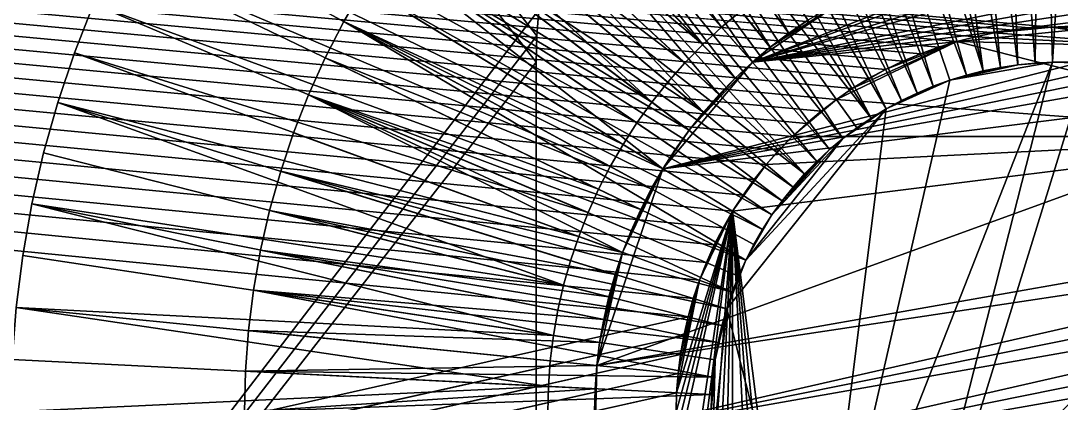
# Model space of a CAD drawing. Header units: millimetres. Extents: x 0 to 520, y -2 to 382.
# Drawn here: x 180.542 to 185, y 343.037 to 344.677 of the extents above; entities that cross this region are included whole.
import ezdxf

# ---------------------------------------------------------------- set-up
doc = ezdxf.new("R2010")
doc.units = ezdxf.units.MM

msp = doc.modelspace()

# ---------------------------------------------------------------- linework, layer by layer
at = {"layer": 'BRASS', "color": 52}
for points in [[(509.2, 369.2, 103), (10.8, 369.2, 103), (10.8, 10.8, 103)], [(509.2, 369.2, 103), (10.8, 10.8, 103), (509.2, 10.8, 103)], [(20.5, 359.5, 86), (183.401, 343.4071, 86), (38.3153, 310.9963, 86)], [(20.5, 359.5, 86), (183.4233, 343.4863, 86), (183.401, 343.4071, 86)], [(20.5, 359.5, 86), (183.4495, 343.5643, 86), (183.4233, 343.4863, 86)], [(20.5, 359.5, 86), (183.4796, 343.6409, 86), (183.4495, 343.5643, 86)], [(20.5, 359.5, 86), (183.5134, 343.7159, 86), (183.4796, 343.6409, 86)], [(20.5, 359.5, 86), (183.5509, 343.7891, 86), (183.5134, 343.7159, 86)], [(20.5, 359.5, 86), (183.5921, 343.8604, 86), (183.5509, 343.7891, 86)], [(20.5, 359.5, 86), (183.6367, 343.9295, 86), (183.5921, 343.8604, 86)], [(20.5, 359.5, 86), (183.6847, 343.9963, 86), (183.6367, 343.9295, 86)], [(20.5, 359.5, 86), (183.736, 344.0606, 86), (183.6847, 343.9963, 86)], [(20.5, 359.5, 86), (183.7905, 344.1223, 86), (183.736, 344.0606, 86)], [(20.5, 359.5, 86), (183.8479, 344.1812, 86), (183.7905, 344.1223, 86)], [(20.5, 359.5, 86), (183.9082, 344.2371, 86), (183.8479, 344.1812, 86)], [(20.5, 359.5, 86), (183.9712, 344.29, 86), (183.9082, 344.2371, 86)], [(20.5, 359.5, 86), (184.0368, 344.3397, 86), (183.9712, 344.29, 86)], [(20.5, 359.5, 86), (184.1048, 344.386, 86), (184.0368, 344.3397, 86)], [(20.5, 359.5, 86), (184.175, 344.4289, 86), (184.1048, 344.386, 86)], [(20.5, 359.5, 86), (184.2473, 344.4683, 86), (184.175, 344.4289, 86)], [(20.5, 359.5, 86), (184.3214, 344.504, 86), (184.2473, 344.4683, 86)], [(20.5, 359.5, 86), (184.3972, 344.5359, 86), (184.3214, 344.504, 86)], [(20.5, 359.5, 86), (184.4745, 344.5641, 86), (184.3972, 344.5359, 86)], [(20.5, 359.5, 86), (184.5531, 344.5883, 86), (184.4745, 344.5641, 86)], [(20.5, 359.5, 86), (184.6328, 344.6086, 86), (184.5531, 344.5883, 86)], [(20.5, 359.5, 86), (499.5, 359.5, 86), (184.9589, 344.6495, 86)], [(20.5, 359.5, 86), (184.9589, 344.6495, 86), (184.8767, 344.6454, 86)], [(20.5, 359.5, 86), (184.8767, 344.6454, 86), (184.7948, 344.6372, 86)], [(20.5, 359.5, 86), (184.7948, 344.6372, 86), (184.7135, 344.6249, 86)], [(20.5, 359.5, 86), (184.7135, 344.6249, 86), (184.6328, 344.6086, 86)], [(184.9589, 344.6495, 86), (499.5, 359.5, 86), (185.0411, 344.6495, 86)], [(184.7135, 344.6249, 92), (184.6328, 344.6086, 92), (184.7135, 344.6249, 86)], [(184.7135, 344.6249, 86), (184.6328, 344.6086, 92), (184.6328, 344.6086, 86)], [(184.7135, 344.6249, 92), (185.5255, 344.5641, 92), (184.6328, 344.6086, 92)], [(184.7948, 344.6372, 92), (184.9589, 344.6495, 92), (184.7135, 344.6249, 92)], [(184.9589, 344.6495, 92), (185.5255, 344.5641, 92), (184.7135, 344.6249, 92)], [(184.7948, 344.6372, 86), (184.7948, 344.6372, 92), (184.7135, 344.6249, 86)], [(184.7948, 344.6372, 92), (184.7135, 344.6249, 92), (184.7135, 344.6249, 86)], [(184.8767, 344.6454, 92), (184.9589, 344.6495, 92), (184.7948, 344.6372, 92)], [(184.8767, 344.6454, 86), (184.7948, 344.6372, 92), (184.7948, 344.6372, 86)], [(184.8767, 344.6454, 92), (184.7948, 344.6372, 92), (184.8767, 344.6454, 86)], [(184.9589, 344.6495, 86), (184.9589, 344.6495, 92), (184.8767, 344.6454, 86)], [(184.9589, 344.6495, 92), (184.8767, 344.6454, 92), (184.8767, 344.6454, 86)], [(185.0411, 344.6495, 86), (184.9589, 344.6495, 92), (184.9589, 344.6495, 86)], [(185.0411, 344.6495, 92), (184.9589, 344.6495, 92), (185.0411, 344.6495, 86)], [(185.0411, 344.6495, 92), (185.2052, 344.6372, 92), (184.9589, 344.6495, 92)], [(185.2052, 344.6372, 92), (185.5255, 344.5641, 92), (184.9589, 344.6495, 92)], [(184.1048, 344.386, 92), (184.5531, 344.5883, 92), (184.0368, 344.3397, 92)], [(184.5531, 344.5883, 92), (186.1521, 344.1812, 92), (184.0368, 344.3397, 92)], [(184.2473, 344.4683, 92), (184.5531, 344.5883, 92), (184.1048, 344.386, 92)], [(184.3972, 344.5359, 92), (184.5531, 344.5883, 92), (184.2473, 344.4683, 92)], [(184.4745, 344.5641, 92), (184.5531, 344.5883, 92), (184.3972, 344.5359, 92)], [(184.5531, 344.5883, 92), (184.4745, 344.5641, 92), (184.5531, 344.5883, 86)], [(184.5531, 344.5883, 86), (184.4745, 344.5641, 92), (184.4745, 344.5641, 86)], [(184.6328, 344.6086, 92), (184.5531, 344.5883, 92), (184.6328, 344.6086, 86)], [(184.6328, 344.6086, 86), (184.5531, 344.5883, 92), (184.5531, 344.5883, 86)], [(184.6328, 344.6086, 92), (185.5255, 344.5641, 92), (184.5531, 344.5883, 92)], [(185.5255, 344.5641, 92), (186.1521, 344.1812, 92), (184.5531, 344.5883, 92)], [(184.3214, 344.504, 92), (184.3972, 344.5359, 92), (184.2473, 344.4683, 92)], [(184.3972, 344.5359, 92), (184.3214, 344.504, 92), (184.3972, 344.5359, 86)], [(184.3972, 344.5359, 86), (184.3214, 344.504, 92), (184.3214, 344.504, 86)], [(184.4745, 344.5641, 92), (184.3972, 344.5359, 92), (184.4745, 344.5641, 86)], [(184.4745, 344.5641, 86), (184.3972, 344.5359, 92), (184.3972, 344.5359, 86)], [(184.3214, 344.504, 92), (184.2473, 344.4683, 92), (184.3214, 344.504, 86)], [(184.3214, 344.504, 86), (184.2473, 344.4683, 92), (184.2473, 344.4683, 86)], [(184.175, 344.4289, 92), (184.2473, 344.4683, 92), (184.1048, 344.386, 92)], [(184.2473, 344.4683, 92), (184.175, 344.4289, 92), (184.2473, 344.4683, 86)], [(184.2473, 344.4683, 86), (184.175, 344.4289, 92), (184.175, 344.4289, 86)], [(184.1048, 344.386, 92), (184.0368, 344.3397, 92), (184.1048, 344.386, 86)], [(184.1048, 344.386, 86), (184.0368, 344.3397, 92), (184.0368, 344.3397, 86)], [(184.175, 344.4289, 86), (184.175, 344.4289, 92), (184.1048, 344.386, 86)], [(184.175, 344.4289, 92), (184.1048, 344.386, 92), (184.1048, 344.386, 86)], [(183.9082, 344.2371, 92), (184.0368, 344.3397, 92), (183.8479, 344.1812, 92)], [(184.0368, 344.3397, 92), (186.1521, 344.1812, 92), (183.8479, 344.1812, 92)], [(183.9712, 344.29, 92), (184.0368, 344.3397, 92), (183.9082, 344.2371, 92)], [(184.0368, 344.3397, 86), (184.0368, 344.3397, 92), (183.9712, 344.29, 86)], [(184.0368, 344.3397, 92), (183.9712, 344.29, 92), (183.9712, 344.29, 86)], [(183.9712, 344.29, 86), (183.9712, 344.29, 92), (183.9082, 344.2371, 86)], [(183.9712, 344.29, 92), (183.9082, 344.2371, 92), (183.9082, 344.2371, 86)], [(183.9082, 344.2371, 86), (183.9082, 344.2371, 92), (183.8479, 344.1812, 86)], [(183.9082, 344.2371, 92), (183.8479, 344.1812, 92), (183.8479, 344.1812, 86)], [(183.5921, 343.8604, 92), (186.1521, 344.1812, 92), (183.8479, 341.8188, 92)], [(183.736, 344.0606, 92), (186.1521, 344.1812, 92), (183.5921, 343.8604, 92)], [(183.7905, 344.1223, 92), (183.8479, 344.1812, 92), (183.736, 344.0606, 92)], [(183.8479, 344.1812, 92), (186.1521, 344.1812, 92), (183.736, 344.0606, 92)], [(183.8479, 344.1812, 92), (183.7905, 344.1223, 92), (183.8479, 344.1812, 86)], [(183.8479, 344.1812, 86), (183.7905, 344.1223, 92), (183.7905, 344.1223, 86)], [(183.8479, 341.8188, 92), (186.1521, 344.1812, 92), (186.5204, 342.3591, 92)], [(183.7905, 344.1223, 92), (183.736, 344.0606, 92), (183.7905, 344.1223, 86)], [(183.7905, 344.1223, 86), (183.736, 344.0606, 92), (183.736, 344.0606, 86)], [(183.6847, 343.9963, 92), (183.736, 344.0606, 92), (183.5921, 343.8604, 92)], [(183.736, 344.0606, 92), (183.6847, 343.9963, 92), (183.736, 344.0606, 86)], [(183.736, 344.0606, 86), (183.6847, 343.9963, 92), (183.6847, 343.9963, 86)], [(183.6367, 343.9295, 92), (183.6847, 343.9963, 92), (183.5921, 343.8604, 92)], [(183.6847, 343.9963, 92), (183.6367, 343.9295, 92), (183.6847, 343.9963, 86)], [(183.6847, 343.9963, 86), (183.6367, 343.9295, 92), (183.6367, 343.9295, 86)], [(183.6367, 343.9295, 92), (183.5921, 343.8604, 92), (183.6367, 343.9295, 86)], [(183.6367, 343.9295, 86), (183.5921, 343.8604, 92), (183.5921, 343.8604, 86)], [(183.3521, 343.0822, 92), (183.5921, 343.8604, 92), (183.35, 343, 92)], [(183.35, 343, 92), (183.5921, 343.8604, 92), (183.3521, 342.9178, 92)], [(183.4495, 343.5643, 92), (183.5921, 343.8604, 92), (183.3521, 343.0822, 92)], [(183.3521, 342.9178, 92), (183.5921, 343.8604, 92), (183.3582, 342.8357, 92)], [(183.3582, 342.8357, 92), (183.5921, 343.8604, 92), (183.401, 342.5929, 92)], [(183.401, 342.5929, 92), (183.5921, 343.8604, 92), (183.4233, 342.5137, 92)], [(183.4233, 342.5137, 92), (183.5921, 343.8604, 92), (183.4796, 342.3591, 92)], [(183.4796, 343.6409, 92), (183.5921, 343.8604, 92), (183.4495, 343.5643, 92)], [(183.5134, 343.7159, 92), (183.5921, 343.8604, 92), (183.4796, 343.6409, 92)], [(183.4796, 342.3591, 92), (183.5921, 343.8604, 92), (183.5134, 342.2841, 92)], [(183.5509, 343.7891, 92), (183.5921, 343.8604, 92), (183.5134, 343.7159, 92)], [(183.5134, 342.2841, 92), (183.5921, 343.8604, 92), (183.5509, 342.2109, 92)], [(183.5921, 343.8604, 92), (183.5509, 343.7891, 92), (183.5921, 343.8604, 86)], [(183.5921, 343.8604, 86), (183.5509, 343.7891, 92), (183.5509, 343.7891, 86)], [(183.5509, 342.2109, 92), (183.5921, 343.8604, 92), (183.5921, 342.1396, 92)], [(183.5921, 342.1396, 92), (183.5921, 343.8604, 92), (183.6847, 342.0037, 92)], [(183.6847, 342.0037, 92), (183.5921, 343.8604, 92), (183.736, 341.9394, 92)], [(183.736, 341.9394, 92), (183.5921, 343.8604, 92), (183.7905, 341.8777, 92)], [(183.7905, 341.8777, 92), (183.5921, 343.8604, 92), (183.8479, 341.8188, 92)], [(183.5509, 343.7891, 92), (183.5134, 343.7159, 92), (183.5509, 343.7891, 86)], [(183.5509, 343.7891, 86), (183.5134, 343.7159, 92), (183.5134, 343.7159, 86)], [(183.5134, 343.7159, 92), (183.4796, 343.6409, 92), (183.5134, 343.7159, 86)], [(183.5134, 343.7159, 86), (183.4796, 343.6409, 92), (183.4796, 343.6409, 86)], [(183.4796, 343.6409, 92), (183.4495, 343.5643, 92), (183.4796, 343.6409, 86)], [(183.4796, 343.6409, 86), (183.4495, 343.5643, 92), (183.4495, 343.5643, 86)], [(183.3582, 343.1643, 92), (183.4495, 343.5643, 92), (183.3521, 343.0822, 92)], [(183.3684, 343.2459, 92), (183.4495, 343.5643, 92), (183.3582, 343.1643, 92)], [(183.401, 343.4071, 92), (183.4495, 343.5643, 92), (183.3684, 343.2459, 92)], [(183.4233, 343.4863, 92), (183.4495, 343.5643, 92), (183.401, 343.4071, 92)], [(183.4495, 343.5643, 86), (183.4495, 343.5643, 92), (183.4233, 343.4863, 86)], [(183.4495, 343.5643, 92), (183.4233, 343.4863, 92), (183.4233, 343.4863, 86)], [(183.4233, 343.4863, 86), (183.4233, 343.4863, 92), (183.401, 343.4071, 86)], [(183.4233, 343.4863, 92), (183.401, 343.4071, 92), (183.401, 343.4071, 86)], [(38.3153, 310.9963, 86), (183.401, 343.4071, 86), (183.3827, 343.3269, 86)], [(183.3827, 343.3269, 92), (183.401, 343.4071, 92), (183.3684, 343.2459, 92)], [(183.401, 343.4071, 86), (183.3827, 343.3269, 92), (183.3827, 343.3269, 86)], [(183.401, 343.4071, 92), (183.3827, 343.3269, 92), (183.401, 343.4071, 86)], [(38.3153, 310.9963, 86), (183.3827, 343.3269, 86), (38.3633, 310.9295, 86)], [(38.3633, 310.9295, 86), (183.3827, 343.3269, 86), (183.3684, 343.2459, 86)], [(183.3827, 343.3269, 86), (183.3827, 343.3269, 92), (183.3684, 343.2459, 86)], [(183.3827, 343.3269, 92), (183.3684, 343.2459, 92), (183.3684, 343.2459, 86)], [(38.3633, 310.9295, 86), (183.3684, 343.2459, 86), (38.4079, 310.8604, 86)], [(38.4079, 310.8604, 86), (183.3684, 343.2459, 86), (183.3582, 343.1643, 86)], [(183.3684, 343.2459, 86), (183.3684, 343.2459, 92), (183.3582, 343.1643, 86)], [(183.3684, 343.2459, 92), (183.3582, 343.1643, 92), (183.3582, 343.1643, 86)], [(38.4079, 310.8604, 86), (183.3582, 343.1643, 86), (38.4491, 310.7891, 86)], [(38.4491, 310.7891, 86), (183.3582, 343.1643, 86), (183.3521, 343.0822, 86)], [(183.3582, 343.1643, 92), (183.3521, 343.0822, 92), (183.3582, 343.1643, 86)], [(183.3582, 343.1643, 86), (183.3521, 343.0822, 92), (183.3521, 343.0822, 86)], [(38.4491, 310.7891, 86), (183.3521, 343.0822, 86), (38.4866, 310.7159, 86)], [(38.4866, 310.7159, 86), (183.3521, 343.0822, 86), (183.35, 343, 86)], [(183.3521, 343.0822, 92), (183.35, 343, 92), (183.3521, 343.0822, 86)], [(183.3521, 343.0822, 86), (183.35, 343, 92), (183.35, 343, 86)]]:
    msp.add_3dface(points, dxfattribs=at)
at = {"layer": 'STEEL', "color": 8}
for points in [[(173, 332, 86), (182.7612, 344.724, 86), (173, 360, 86)], [(182.7612, 344.724, 83), (182.7528, 344.6122, 83), (173, 357, 83)], [(182.7528, 344.6122, 83), (182.75, 344.5, 83), (173, 357, 83)], [(182.75, 344.5, 83), (173, 332, 83), (173, 357, 83)], [(183.5443, 344.6495, 83), (182.1943, 346.5182, 83), (182.0224, 346.374, 83)], [(182.1943, 346.5182, 82), (183.5443, 344.6495, 82), (182.0224, 346.374, 82)], [(183.5443, 344.6495, 83), (183.6283, 344.72, 83), (182.1943, 346.5182, 83)], [(183.6283, 344.72, 82), (183.5443, 344.6495, 82), (182.1943, 346.5182, 82)], [(184.7384, 346.4902, 78.5), (184.8135, 344.4884, 78.5), (184.5648, 346.4728, 78.5)], [(184.9127, 346.4989, 78.5), (184.8879, 344.4958, 78.5), (184.7384, 346.4902, 78.5)], [(184.8879, 344.4958, 78.5), (184.8135, 344.4884, 78.5), (184.7384, 346.4902, 78.5)], [(184.9626, 344.4995, 78.5), (184.8879, 344.4958, 78.5), (184.9127, 346.4989, 78.5)], [(185.0873, 346.4989, 78.5), (184.9626, 344.4995, 78.5), (184.9127, 346.4989, 78.5)], [(185.0374, 344.4995, 78.5), (184.9626, 344.4995, 78.5), (185.0873, 346.4989, 78.5)], [(184.3922, 346.4468, 78.5), (184.6662, 344.4624, 78.5), (184.2212, 346.4122, 78.5)], [(184.5648, 346.4728, 78.5), (184.7395, 344.4772, 78.5), (184.3922, 346.4468, 78.5)], [(184.7395, 344.4772, 78.5), (184.6662, 344.4624, 78.5), (184.3922, 346.4468, 78.5)], [(184.8135, 344.4884, 78.5), (184.7395, 344.4772, 78.5), (184.5648, 346.4728, 78.5)], [(184.2212, 346.4122, 78.5), (184.6662, 344.4624, 78.5), (184.0521, 346.3692, 78.5)], [(183.4639, 344.5749, 83), (182.0224, 346.374, 83), (181.8579, 346.2214, 83)], [(182.0224, 346.374, 82), (183.4639, 344.5749, 82), (181.8579, 346.2214, 82)], [(183.4639, 344.5749, 83), (183.5443, 344.6495, 83), (182.0224, 346.374, 83)], [(183.5443, 344.6495, 82), (183.4639, 344.5749, 82), (182.0224, 346.374, 82)], [(184.0521, 346.3692, 78.5), (184.5937, 344.4439, 78.5), (183.8853, 346.3177, 78.5)], [(184.6662, 344.4624, 78.5), (184.5937, 344.4439, 78.5), (184.0521, 346.3692, 78.5)], [(183.8853, 346.3177, 78.5), (184.452, 344.3963, 78.5), (183.7213, 346.2581, 78.5)], [(184.5937, 344.4439, 78.5), (184.5223, 344.4219, 78.5), (183.8853, 346.3177, 78.5)], [(184.5223, 344.4219, 78.5), (184.452, 344.3963, 78.5), (183.8853, 346.3177, 78.5)], [(181.7013, 346.0608, 83), (183.4639, 344.5749, 83), (181.8579, 346.2214, 83)], [(183.4639, 344.5749, 82), (181.7013, 346.0608, 82), (181.8579, 346.2214, 82)], [(183.7213, 346.2581, 78.5), (184.3831, 344.3673, 78.5), (183.5605, 346.1903, 78.5)], [(184.452, 344.3963, 78.5), (184.3831, 344.3673, 78.5), (183.7213, 346.2581, 78.5)], [(183.5605, 346.1903, 78.5), (184.3157, 344.3348, 78.5), (183.4033, 346.1146, 78.5)], [(184.3831, 344.3673, 78.5), (184.3157, 344.3348, 78.5), (183.5605, 346.1903, 78.5)], [(183.4033, 346.1146, 78.5), (184.25, 344.299, 78.5), (183.25, 346.0311, 78.5)], [(184.3157, 344.3348, 78.5), (184.25, 344.299, 78.5), (183.4033, 346.1146, 78.5)], [(181.5528, 345.8925, 83), (183.3873, 344.4964, 83), (181.7013, 346.0608, 83)], [(183.3873, 344.4964, 82), (181.5528, 345.8925, 82), (181.7013, 346.0608, 82)], [(181.7013, 346.0608, 83), (183.3873, 344.4964, 83), (183.4639, 344.5749, 83)], [(183.3873, 344.4964, 82), (181.7013, 346.0608, 82), (183.4639, 344.5749, 82)], [(183.25, 346.0311, 78.5), (184.1862, 344.26, 78.5), (183.1011, 345.9401, 78.5)], [(184.25, 344.299, 78.5), (184.1862, 344.26, 78.5), (183.25, 346.0311, 78.5)], [(183.8325, 344.6239, 82), (183.1011, 345.9401, 82), (182.9569, 345.8418, 82)], [(183.1011, 345.9401, 78.5), (184.1862, 344.26, 78.5), (182.9569, 345.8418, 78.5)], [(183.8325, 344.6239, 82), (183.9149, 344.6801, 82), (183.1011, 345.9401, 82)], [(181.4129, 345.7171, 83), (183.2463, 344.3284, 83), (181.5528, 345.8925, 83)], [(183.2463, 344.3284, 82), (181.4129, 345.7171, 82), (181.5528, 345.8925, 82)], [(181.5528, 345.8925, 83), (183.3147, 344.4141, 83), (183.3873, 344.4964, 83)], [(181.5528, 345.8925, 83), (183.2463, 344.3284, 83), (183.3147, 344.4141, 83)], [(183.3147, 344.4141, 82), (181.5528, 345.8925, 82), (183.3873, 344.4964, 82)], [(183.2463, 344.3284, 82), (181.5528, 345.8925, 82), (183.3147, 344.4141, 82)], [(183.753, 344.5637, 82), (182.9569, 345.8418, 82), (182.8178, 345.7364, 82)], [(182.9569, 345.8418, 78.5), (184.0648, 344.1727, 78.5), (182.8178, 345.7364, 78.5)], [(183.753, 344.5637, 82), (183.8325, 344.6239, 82), (182.9569, 345.8418, 82)], [(184.1862, 344.26, 78.5), (184.1244, 344.2179, 78.5), (182.9569, 345.8418, 78.5)], [(184.1244, 344.2179, 78.5), (184.0648, 344.1727, 78.5), (182.9569, 345.8418, 78.5)], [(183.6766, 344.4996, 82), (182.8178, 345.7364, 82), (182.6841, 345.6242, 82)], [(182.8178, 345.7364, 78.5), (184.0075, 344.1247, 78.5), (182.6841, 345.6242, 78.5)], [(183.6766, 344.4996, 82), (183.753, 344.5637, 82), (182.8178, 345.7364, 82)], [(184.0648, 344.1727, 78.5), (184.0075, 344.1247, 78.5), (182.8178, 345.7364, 78.5)], [(181.2819, 345.5349, 83), (183.2463, 344.3284, 83), (181.4129, 345.7171, 83)], [(183.2463, 344.3284, 82), (181.2819, 345.5349, 82), (181.4129, 345.7171, 82)], [(183.6035, 344.4317, 82), (182.6841, 345.6242, 82), (182.5562, 345.5055, 82)], [(182.6841, 345.6242, 78.5), (183.9526, 344.0738, 78.5), (182.5562, 345.5055, 78.5)], [(183.6035, 344.4317, 82), (183.6766, 344.4996, 82), (182.6841, 345.6242, 82)], [(184.0075, 344.1247, 78.5), (183.9526, 344.0738, 78.5), (182.6841, 345.6242, 78.5)], [(181.1602, 345.3465, 83), (183.1823, 344.2393, 83), (181.2819, 345.5349, 83)], [(183.1823, 344.2393, 82), (181.1602, 345.3465, 82), (181.2819, 345.5349, 82)], [(181.2819, 345.5349, 83), (183.1823, 344.2393, 83), (183.2463, 344.3284, 83)], [(183.1823, 344.2393, 82), (181.2819, 345.5349, 82), (183.2463, 344.3284, 82)], [(182.4343, 345.3806, 82), (183.5339, 344.3603, 82), (182.5562, 345.5055, 82)], [(183.9004, 344.0203, 78.5), (182.4343, 345.3806, 78.5), (182.5562, 345.5055, 78.5)], [(183.5339, 344.3603, 82), (183.6035, 344.4317, 82), (182.5562, 345.5055, 82)], [(183.9526, 344.0738, 78.5), (183.9004, 344.0203, 78.5), (182.5562, 345.5055, 78.5)], [(182.3188, 345.2498, 82), (183.4679, 344.2856, 82), (182.4343, 345.3806, 82)], [(183.9004, 344.0203, 78.5), (182.3188, 345.2498, 78.5), (182.4343, 345.3806, 78.5)], [(183.4679, 344.2856, 82), (183.5339, 344.3603, 82), (182.4343, 345.3806, 82)], [(181.048, 345.1521, 83), (183.1228, 344.1472, 83), (181.1602, 345.3465, 83)], [(183.1228, 344.1472, 82), (181.048, 345.1521, 82), (181.1602, 345.3465, 82)], [(181.1602, 345.3465, 83), (183.1228, 344.1472, 83), (183.1823, 344.2393, 83)], [(183.1228, 344.1472, 82), (181.1602, 345.3465, 82), (183.1823, 344.2393, 82)], [(182.21, 345.1133, 82), (183.4679, 344.2856, 82), (182.3188, 345.2498, 82)], [(183.8509, 343.9642, 78.5), (182.21, 345.1133, 78.5), (182.3188, 345.2498, 78.5)], [(183.8509, 343.9642, 78.5), (182.3188, 345.2498, 78.5), (183.9004, 344.0203, 78.5)], [(180.9456, 344.9525, 83), (183.0679, 344.0522, 83), (181.048, 345.1521, 83)], [(183.0679, 344.0522, 82), (180.9456, 344.9525, 82), (181.048, 345.1521, 82)], [(181.048, 345.1521, 83), (183.0679, 344.0522, 83), (183.1228, 344.1472, 83)], [(183.0679, 344.0522, 82), (181.048, 345.1521, 82), (183.1228, 344.1472, 82)], [(182.1082, 344.9716, 82), (183.4057, 344.2076, 82), (182.21, 345.1133, 82)], [(183.8043, 343.9057, 78.5), (182.1082, 344.9716, 78.5), (182.21, 345.1133, 78.5)], [(182.21, 345.1133, 82), (183.4057, 344.2076, 82), (183.4679, 344.2856, 82)], [(183.8043, 343.9057, 78.5), (182.21, 345.1133, 78.5), (183.8509, 343.9642, 78.5)], [(182.0135, 344.825, 82), (183.2934, 344.0429, 82), (182.1082, 344.9716, 82)], [(183.7606, 343.845, 78.5), (182.0135, 344.825, 78.5), (182.1082, 344.9716, 78.5)], [(182.1082, 344.9716, 82), (183.3475, 344.1266, 82), (183.4057, 344.2076, 82)], [(182.1082, 344.9716, 82), (183.2934, 344.0429, 82), (183.3475, 344.1266, 82)], [(183.7606, 343.845, 78.5), (182.1082, 344.9716, 78.5), (183.8043, 343.9057, 78.5)], [(183.6766, 344.4996, 90), (184.9501, 344.9994, 90), (184.0876, 344.7797, 90)], [(183.6766, 344.4996, 90), (185.2487, 344.9845, 90), (185.0499, 344.9994, 90)], [(183.6766, 344.4996, 90), (185.0499, 344.9994, 90), (184.9501, 344.9994, 90)], [(183.6766, 344.4996, 90), (185.3473, 344.9696, 90), (185.2487, 344.9845, 90)], [(183.6766, 344.4996, 90), (185.637, 344.8959, 90), (185.3473, 344.9696, 90)], [(180.8534, 344.748, 83), (183.0179, 343.9545, 83), (180.9456, 344.9525, 83)], [(183.0179, 343.9545, 82), (180.8534, 344.748, 82), (180.9456, 344.9525, 82)], [(180.9456, 344.9525, 83), (183.0179, 343.9545, 83), (183.0679, 344.0522, 83)], [(183.0179, 343.9545, 82), (180.9456, 344.9525, 82), (183.0679, 344.0522, 82)], [(183.6766, 344.4996, 90), (185.7307, 344.8617, 90), (185.637, 344.8959, 90)], [(183.6766, 344.4996, 90), (185.8226, 344.823, 90), (185.7307, 344.8617, 90)], [(181.9262, 344.6739, 82), (183.2934, 344.0429, 82), (182.0135, 344.825, 82)], [(182.0135, 344.825, 82), (182.0135, 344.825, 78.5), (181.9262, 344.6739, 78.5)], [(181.9262, 344.6739, 82), (182.0135, 344.825, 82), (181.9262, 344.6739, 78.5)], [(183.7201, 343.7822, 78.5), (181.9262, 344.6739, 78.5), (182.0135, 344.825, 78.5)], [(183.7201, 343.7822, 78.5), (182.0135, 344.825, 78.5), (183.7606, 343.845, 78.5)], [(183.6766, 344.4996, 90), (185.9124, 344.7797, 90), (185.8226, 344.823, 90)], [(180.7714, 344.5391, 83), (180.8534, 344.748, 83), (180.8534, 344.748, 82)], [(180.7714, 344.5391, 83), (180.8534, 344.748, 82), (180.7714, 344.5391, 82)], [(180.7714, 344.5391, 83), (182.9728, 343.8546, 83), (180.8534, 344.748, 83)], [(182.9728, 343.8546, 82), (180.7714, 344.5391, 82), (180.8534, 344.748, 82)], [(180.8534, 344.748, 83), (182.9728, 343.8546, 83), (183.0179, 343.9545, 83)], [(182.9728, 343.8546, 82), (180.8534, 344.748, 82), (183.0179, 343.9545, 82)], [(183.6766, 344.4996, 90), (184.0876, 344.7797, 90), (183.753, 344.5637, 90)], [(183.6766, 344.4996, 90), (186, 344.7321, 90), (185.9124, 344.7797, 90)], [(183.753, 344.5637, 90), (184.0876, 344.7797, 90), (183.9149, 344.6801, 90)], [(173, 332, 86), (182.7528, 344.6122, 86), (182.7612, 344.724, 86)], [(182.7612, 344.724, 83), (182.7528, 344.6122, 86), (182.7528, 344.6122, 83)], [(182.7612, 344.724, 86), (182.7528, 344.6122, 86), (182.7612, 344.724, 83)], [(183.2934, 344.0429, 90), (186, 344.7321, 90), (183.6766, 344.4996, 90)], [(183.2934, 344.0429, 90), (186.0851, 344.6801, 90), (186, 344.7321, 90)], [(183.6283, 344.72, 82), (183.5443, 344.6495, 83), (183.5443, 344.6495, 82)], [(183.6283, 344.72, 83), (183.5443, 344.6495, 83), (183.6283, 344.72, 82)], [(181.8466, 344.5186, 82), (183.2436, 343.9565, 82), (181.9262, 344.6739, 82)], [(181.8466, 344.5186, 82), (181.9262, 344.6739, 82), (181.9262, 344.6739, 78.5)], [(181.8466, 344.5186, 82), (181.9262, 344.6739, 78.5), (181.8466, 344.5186, 78.5)], [(183.6485, 343.6508, 78.5), (181.8466, 344.5186, 78.5), (181.9262, 344.6739, 78.5)], [(181.9262, 344.6739, 82), (183.2436, 343.9565, 82), (183.2934, 344.0429, 82)], [(183.6827, 343.7174, 78.5), (181.9262, 344.6739, 78.5), (183.7201, 343.7822, 78.5)], [(183.6485, 343.6508, 78.5), (181.9262, 344.6739, 78.5), (183.6827, 343.7174, 78.5)], [(183.2934, 344.0429, 90), (186.1675, 344.6239, 90), (186.0851, 344.6801, 90)], [(183.753, 344.5637, 90), (183.9149, 344.6801, 90), (183.8325, 344.6239, 90)], [(183.8325, 344.6239, 90), (183.9149, 344.6801, 82), (183.8325, 344.6239, 82)], [(183.8325, 344.6239, 90), (183.9149, 344.6801, 90), (183.9149, 344.6801, 82)], [(173, 332, 86), (182.75, 344.5, 86), (182.7528, 344.6122, 86)], [(182.7528, 344.6122, 83), (182.75, 344.5, 86), (182.75, 344.5, 83)], [(182.7528, 344.6122, 86), (182.75, 344.5, 86), (182.7528, 344.6122, 83)], [(183.2934, 344.0429, 90), (186.247, 344.5637, 90), (186.1675, 344.6239, 90)], [(183.5443, 344.6495, 82), (183.4639, 344.5749, 83), (183.4639, 344.5749, 82)], [(183.5443, 344.6495, 83), (183.4639, 344.5749, 83), (183.5443, 344.6495, 82)], [(183.753, 344.5637, 90), (183.8325, 344.6239, 82), (183.753, 344.5637, 82)], [(183.753, 344.5637, 90), (183.8325, 344.6239, 90), (183.8325, 344.6239, 82)], [(183.4639, 344.5749, 82), (183.3873, 344.4964, 83), (183.3873, 344.4964, 82)], [(183.4639, 344.5749, 83), (183.3873, 344.4964, 83), (183.4639, 344.5749, 82)], [(180.6999, 344.3264, 83), (180.7714, 344.5391, 83), (180.7714, 344.5391, 82)], [(180.6999, 344.3264, 83), (180.7714, 344.5391, 82), (180.6999, 344.3264, 82)], [(180.6999, 344.3264, 83), (182.9327, 343.7524, 83), (180.7714, 344.5391, 83)], [(182.9327, 343.7524, 82), (180.6999, 344.3264, 82), (180.7714, 344.5391, 82)], [(180.7714, 344.5391, 83), (182.9327, 343.7524, 83), (182.9728, 343.8546, 83)], [(182.9327, 343.7524, 82), (180.7714, 344.5391, 82), (182.9728, 343.8546, 82)], [(183.2934, 344.0429, 90), (186.3965, 344.4317, 90), (186.247, 344.5637, 90)], [(183.6766, 344.4996, 90), (183.753, 344.5637, 82), (183.6766, 344.4996, 82)], [(183.6766, 344.4996, 90), (183.753, 344.5637, 90), (183.753, 344.5637, 82)], [(182.75, 341.5, 83), (173, 332, 83), (182.75, 344.5, 83)], [(173, 332, 86), (182.75, 341.5, 86), (182.75, 344.5, 86)], [(181.7748, 344.3595, 82), (183.1981, 343.8678, 82), (181.8466, 344.5186, 82)], [(181.7748, 344.3595, 82), (181.8466, 344.5186, 82), (181.8466, 344.5186, 78.5)], [(181.7748, 344.3595, 82), (181.8466, 344.5186, 78.5), (181.7748, 344.3595, 78.5)], [(183.6485, 343.6508, 78.5), (181.7748, 344.3595, 78.5), (181.8466, 344.5186, 78.5)], [(181.8466, 344.5186, 82), (183.1981, 343.8678, 82), (183.2436, 343.9565, 82)], [(182.75, 344.5, 83), (182.75, 344.5, 86), (182.75, 341.5, 83)], [(182.75, 341.5, 83), (182.75, 344.5, 86), (182.75, 341.5, 86)], [(183.2934, 344.0429, 90), (183.6766, 344.4996, 90), (183.4057, 344.2076, 90)], [(183.3873, 344.4964, 83), (183.3147, 344.4141, 83), (183.3873, 344.4964, 82)], [(183.3873, 344.4964, 82), (183.3147, 344.4141, 83), (183.3147, 344.4141, 82)], [(183.4057, 344.2076, 90), (183.6766, 344.4996, 90), (183.6035, 344.4317, 90)], [(183.6035, 344.4317, 90), (183.6766, 344.4996, 82), (183.6035, 344.4317, 82)], [(183.6035, 344.4317, 90), (183.6766, 344.4996, 90), (183.6766, 344.4996, 82)], [(184.9626, 344.4995, 80.4), (183.9526, 341.9262, 80.4), (184.5223, 344.4219, 80.4)], [(184.25, 341.701, 80.4), (183.9526, 341.9262, 80.4), (184.9626, 344.4995, 80.4)], [(185.1121, 344.4958, 80.4), (184.25, 341.701, 80.4), (184.9626, 344.4995, 80.4)], [(185.4063, 341.5561, 80.4), (184.25, 341.701, 80.4), (185.1121, 344.4958, 80.4)], [(184.9626, 344.4995, 80.4), (184.5223, 344.4219, 80.4), (184.8135, 344.4884, 80.4)], [(184.8135, 344.4884, 80.4), (184.5223, 344.4219, 80.4), (184.7395, 344.4772, 80.4)], [(184.7395, 344.4772, 80.4), (184.5223, 344.4219, 80.4), (184.5937, 344.4439, 80.4)], [(184.7395, 344.4772, 80.4), (184.5937, 344.4439, 80.4), (184.6662, 344.4624, 80.4)], [(184.7395, 344.4772, 78.5), (184.6662, 344.4624, 80.4), (184.6662, 344.4624, 78.5)], [(184.7395, 344.4772, 80.4), (184.6662, 344.4624, 80.4), (184.7395, 344.4772, 78.5)], [(184.8135, 344.4884, 78.5), (184.7395, 344.4772, 80.4), (184.7395, 344.4772, 78.5)], [(184.8135, 344.4884, 80.4), (184.7395, 344.4772, 80.4), (184.8135, 344.4884, 78.5)], [(184.9626, 344.4995, 80.4), (184.8135, 344.4884, 80.4), (184.8879, 344.4958, 80.4)], [(184.8879, 344.4958, 78.5), (184.8135, 344.4884, 80.4), (184.8135, 344.4884, 78.5)], [(184.8879, 344.4958, 80.4), (184.8135, 344.4884, 80.4), (184.8879, 344.4958, 78.5)], [(184.9626, 344.4995, 78.5), (184.9626, 344.4995, 80.4), (184.8879, 344.4958, 78.5)], [(184.9626, 344.4995, 80.4), (184.8879, 344.4958, 80.4), (184.8879, 344.4958, 78.5)], [(185.0374, 344.4995, 78.5), (185.0374, 344.4995, 80.4), (184.9626, 344.4995, 78.5)], [(185.0374, 344.4995, 80.4), (184.9626, 344.4995, 80.4), (184.9626, 344.4995, 78.5)], [(185.1121, 344.4958, 80.4), (184.9626, 344.4995, 80.4), (185.0374, 344.4995, 80.4)], [(183.0099, 343.1991, 90), (186.3965, 344.4317, 90), (183.2934, 344.0429, 90)], [(183.0099, 343.1991, 90), (186.8019, 343.8678, 90), (186.3965, 344.4317, 90)], [(183.4057, 344.2076, 90), (183.6035, 344.4317, 90), (183.4679, 344.2856, 90)], [(183.4679, 344.2856, 90), (183.6035, 344.4317, 90), (183.5339, 344.3603, 90)], [(183.5339, 344.3603, 90), (183.6035, 344.4317, 82), (183.5339, 344.3603, 82)], [(183.5339, 344.3603, 90), (183.6035, 344.4317, 90), (183.6035, 344.4317, 82)], [(184.5937, 344.4439, 78.5), (184.5223, 344.4219, 80.4), (184.5223, 344.4219, 78.5)], [(184.5937, 344.4439, 80.4), (184.5223, 344.4219, 80.4), (184.5937, 344.4439, 78.5)], [(184.6662, 344.4624, 78.5), (184.5937, 344.4439, 80.4), (184.5937, 344.4439, 78.5)], [(184.6662, 344.4624, 80.4), (184.5937, 344.4439, 80.4), (184.6662, 344.4624, 78.5)], [(183.3147, 344.4141, 83), (183.2463, 344.3284, 83), (183.3147, 344.4141, 82)], [(183.3147, 344.4141, 82), (183.2463, 344.3284, 83), (183.2463, 344.3284, 82)], [(184.5223, 344.4219, 80.4), (183.9526, 341.9262, 80.4), (184.25, 344.299, 80.4)], [(184.5223, 344.4219, 80.4), (184.25, 344.299, 80.4), (184.452, 344.3963, 80.4)], [(184.452, 344.3963, 80.4), (184.25, 344.299, 80.4), (184.3831, 344.3673, 80.4)], [(184.452, 344.3963, 78.5), (184.3831, 344.3673, 80.4), (184.3831, 344.3673, 78.5)], [(184.452, 344.3963, 80.4), (184.3831, 344.3673, 80.4), (184.452, 344.3963, 78.5)], [(184.5223, 344.4219, 78.5), (184.452, 344.3963, 80.4), (184.452, 344.3963, 78.5)], [(184.5223, 344.4219, 80.4), (184.452, 344.3963, 80.4), (184.5223, 344.4219, 78.5)], [(181.7111, 344.1971, 82), (183.1206, 343.684, 82), (181.7748, 344.3595, 82)], [(181.7111, 344.1971, 82), (181.7748, 344.3595, 82), (181.7748, 344.3595, 78.5)], [(181.7111, 344.1971, 82), (181.7748, 344.3595, 78.5), (181.7111, 344.1971, 78.5)], [(183.5905, 343.513, 78.5), (181.7111, 344.1971, 78.5), (181.7748, 344.3595, 78.5)], [(181.7748, 344.3595, 82), (183.157, 343.7769, 82), (183.1981, 343.8678, 82)], [(181.7748, 344.3595, 82), (183.1206, 343.684, 82), (183.157, 343.7769, 82)], [(183.6178, 343.5827, 78.5), (181.7748, 344.3595, 78.5), (183.6485, 343.6508, 78.5)], [(183.5905, 343.513, 78.5), (181.7748, 344.3595, 78.5), (183.6178, 343.5827, 78.5)], [(183.4679, 344.2856, 90), (183.5339, 344.3603, 90), (183.5339, 344.3603, 82)], [(183.4679, 344.2856, 90), (183.5339, 344.3603, 82), (183.4679, 344.2856, 82)], [(184.3831, 344.3673, 80.4), (184.25, 344.299, 80.4), (184.3157, 344.3348, 80.4)], [(184.3831, 344.3673, 78.5), (184.3157, 344.3348, 80.4), (184.3157, 344.3348, 78.5)], [(184.3831, 344.3673, 80.4), (184.3157, 344.3348, 80.4), (184.3831, 344.3673, 78.5)], [(180.6999, 344.3264, 83), (180.6999, 344.3264, 82), (180.6392, 344.1104, 82)], [(180.6392, 344.1104, 83), (180.6999, 344.3264, 83), (180.6392, 344.1104, 82)], [(180.6392, 344.1104, 83), (182.868, 343.5429, 83), (180.6999, 344.3264, 83)], [(182.868, 343.5429, 82), (180.6392, 344.1104, 82), (180.6999, 344.3264, 82)], [(180.6999, 344.3264, 83), (182.8977, 343.6485, 83), (182.9327, 343.7524, 83)], [(180.6999, 344.3264, 83), (182.868, 343.5429, 83), (182.8977, 343.6485, 83)], [(182.8977, 343.6485, 82), (180.6999, 344.3264, 82), (182.9327, 343.7524, 82)], [(182.868, 343.5429, 82), (180.6999, 344.3264, 82), (182.8977, 343.6485, 82)], [(183.2463, 344.3284, 83), (183.1823, 344.2393, 83), (183.2463, 344.3284, 82)], [(183.2463, 344.3284, 82), (183.1823, 344.2393, 83), (183.1823, 344.2393, 82)], [(184.25, 344.299, 80.4), (183.5666, 343.4421, 80.4), (183.6485, 343.6508, 80.4)], [(184.25, 344.299, 80.4), (183.9526, 341.9262, 80.4), (183.5666, 343.4421, 80.4)], [(184.25, 344.299, 80.4), (183.6485, 343.6508, 80.4), (184.0648, 344.1727, 80.4)], [(184.25, 344.299, 80.4), (184.0648, 344.1727, 80.4), (184.1244, 344.2179, 80.4)], [(184.25, 344.299, 80.4), (184.1244, 344.2179, 80.4), (184.1862, 344.26, 80.4)], [(184.25, 344.299, 78.5), (184.1862, 344.26, 80.4), (184.1862, 344.26, 78.5)], [(184.25, 344.299, 80.4), (184.1862, 344.26, 80.4), (184.25, 344.299, 78.5)], [(184.3157, 344.3348, 78.5), (184.25, 344.299, 80.4), (184.25, 344.299, 78.5)], [(184.3157, 344.3348, 80.4), (184.25, 344.299, 80.4), (184.3157, 344.3348, 78.5)], [(183.4057, 344.2076, 90), (183.4679, 344.2856, 90), (183.4679, 344.2856, 82)], [(183.4057, 344.2076, 90), (183.4679, 344.2856, 82), (183.4057, 344.2076, 82)], [(184.1862, 344.26, 78.5), (184.1862, 344.26, 80.4), (184.1244, 344.2179, 78.5)], [(184.1862, 344.26, 80.4), (184.1244, 344.2179, 80.4), (184.1244, 344.2179, 78.5)], [(183.1823, 344.2393, 82), (183.1823, 344.2393, 83), (183.1228, 344.1472, 82)], [(183.1823, 344.2393, 83), (183.1228, 344.1472, 83), (183.1228, 344.1472, 82)], [(183.2934, 344.0429, 90), (183.4057, 344.2076, 90), (183.3475, 344.1266, 90)], [(183.3475, 344.1266, 90), (183.4057, 344.2076, 90), (183.4057, 344.2076, 82)], [(183.3475, 344.1266, 90), (183.4057, 344.2076, 82), (183.3475, 344.1266, 82)], [(184.1244, 344.2179, 78.5), (184.0648, 344.1727, 80.4), (184.0648, 344.1727, 78.5)], [(184.1244, 344.2179, 80.4), (184.0648, 344.1727, 80.4), (184.1244, 344.2179, 78.5)], [(181.6555, 344.0316, 82), (183.1206, 343.684, 82), (181.7111, 344.1971, 82)], [(181.6555, 344.0316, 82), (181.7111, 344.1971, 82), (181.7111, 344.1971, 78.5)], [(181.6555, 344.0316, 82), (181.7111, 344.1971, 78.5), (181.6555, 344.0316, 78.5)], [(183.5905, 343.513, 78.5), (181.6555, 344.0316, 78.5), (181.7111, 344.1971, 78.5)], [(184.0648, 344.1727, 80.4), (183.6485, 343.6508, 80.4), (183.7606, 343.845, 80.4)], [(184.0648, 344.1727, 80.4), (183.7606, 343.845, 80.4), (184.0075, 344.1247, 80.4)], [(184.0648, 344.1727, 78.5), (184.0075, 344.1247, 80.4), (184.0075, 344.1247, 78.5)], [(184.0648, 344.1727, 80.4), (184.0075, 344.1247, 80.4), (184.0648, 344.1727, 78.5)], [(183.1228, 344.1472, 83), (183.0679, 344.0522, 83), (183.1228, 344.1472, 82)], [(183.1228, 344.1472, 82), (183.0679, 344.0522, 83), (183.0679, 344.0522, 82)], [(183.3475, 344.1266, 90), (183.3475, 344.1266, 82), (183.2934, 344.0429, 82)], [(183.2934, 344.0429, 90), (183.3475, 344.1266, 90), (183.2934, 344.0429, 82)], [(184.0075, 344.1247, 80.4), (183.7606, 343.845, 80.4), (183.8043, 343.9057, 80.4)], [(184.0075, 344.1247, 80.4), (183.8043, 343.9057, 80.4), (183.9526, 344.0738, 80.4)], [(184.0075, 344.1247, 78.5), (184.0075, 344.1247, 80.4), (183.9526, 344.0738, 78.5)], [(184.0075, 344.1247, 80.4), (183.9526, 344.0738, 80.4), (183.9526, 344.0738, 78.5)], [(180.5892, 343.8917, 83), (180.6392, 344.1104, 83), (180.6392, 344.1104, 82)], [(180.5892, 343.8917, 83), (180.6392, 344.1104, 82), (180.5892, 343.8917, 82)], [(180.5892, 343.8917, 83), (182.868, 343.5429, 83), (180.6392, 344.1104, 83)], [(182.868, 343.5429, 82), (180.5892, 343.8917, 82), (180.6392, 344.1104, 82)], [(183.9526, 344.0738, 80.4), (183.8043, 343.9057, 80.4), (183.8509, 343.9642, 80.4)], [(183.9526, 344.0738, 80.4), (183.8509, 343.9642, 80.4), (183.9004, 344.0203, 80.4)], [(183.9526, 344.0738, 78.5), (183.9526, 344.0738, 80.4), (183.9004, 344.0203, 78.5)], [(183.9526, 344.0738, 80.4), (183.9004, 344.0203, 80.4), (183.9004, 344.0203, 78.5)], [(181.6082, 343.8637, 82), (183.0889, 343.5895, 82), (181.6555, 344.0316, 82)], [(181.6082, 343.8637, 82), (181.6555, 344.0316, 82), (181.6555, 344.0316, 78.5)], [(181.6082, 343.8637, 82), (181.6555, 344.0316, 78.5), (181.6082, 343.8637, 78.5)], [(183.5666, 343.4421, 78.5), (181.6082, 343.8637, 78.5), (181.6555, 344.0316, 78.5)], [(181.6555, 344.0316, 82), (183.0889, 343.5895, 82), (183.1206, 343.684, 82)], [(183.5666, 343.4421, 78.5), (181.6555, 344.0316, 78.5), (183.5905, 343.513, 78.5)], [(183.0099, 343.1991, 90), (183.2934, 344.0429, 90), (183.1206, 343.684, 90)], [(183.0679, 344.0522, 83), (183.0179, 343.9545, 83), (183.0679, 344.0522, 82)], [(183.0679, 344.0522, 82), (183.0179, 343.9545, 83), (183.0179, 343.9545, 82)], [(183.1206, 343.684, 90), (183.2934, 344.0429, 90), (183.157, 343.7769, 90)], [(183.157, 343.7769, 90), (183.2934, 344.0429, 90), (183.1981, 343.8678, 90)], [(183.1981, 343.8678, 90), (183.2934, 344.0429, 90), (183.2436, 343.9565, 90)], [(183.2436, 343.9565, 90), (183.2934, 344.0429, 90), (183.2934, 344.0429, 82)], [(183.2436, 343.9565, 90), (183.2934, 344.0429, 82), (183.2436, 343.9565, 82)], [(183.9004, 344.0203, 80.4), (183.8509, 343.9642, 80.4), (183.9004, 344.0203, 78.5)], [(183.9004, 344.0203, 78.5), (183.8509, 343.9642, 80.4), (183.8509, 343.9642, 78.5)], [(183.0179, 343.9545, 82), (183.0179, 343.9545, 83), (182.9728, 343.8546, 82)], [(183.0179, 343.9545, 83), (182.9728, 343.8546, 83), (182.9728, 343.8546, 82)], [(183.1981, 343.8678, 90), (183.2436, 343.9565, 90), (183.2436, 343.9565, 82)], [(183.1981, 343.8678, 90), (183.2436, 343.9565, 82), (183.1981, 343.8678, 82)], [(183.8509, 343.9642, 78.5), (183.8509, 343.9642, 80.4), (183.8043, 343.9057, 78.5)], [(183.8509, 343.9642, 80.4), (183.8043, 343.9057, 80.4), (183.8043, 343.9057, 78.5)], [(183.8043, 343.9057, 80.4), (183.7606, 343.845, 80.4), (183.8043, 343.9057, 78.5)], [(183.8043, 343.9057, 78.5), (183.7606, 343.845, 80.4), (183.7606, 343.845, 78.5)], [(180.5503, 343.6707, 83), (180.5892, 343.8917, 83), (180.5892, 343.8917, 82)], [(180.5503, 343.6707, 83), (180.5892, 343.8917, 82), (180.5503, 343.6707, 82)], [(180.5503, 343.6707, 83), (182.8246, 343.3279, 83), (180.5892, 343.8917, 83)], [(182.8246, 343.3279, 82), (180.5503, 343.6707, 82), (180.5892, 343.8917, 82)], [(180.5892, 343.8917, 83), (182.8436, 343.4359, 83), (182.868, 343.5429, 83)], [(180.5892, 343.8917, 83), (182.8246, 343.3279, 83), (182.8436, 343.4359, 83)], [(182.8436, 343.4359, 82), (180.5892, 343.8917, 82), (182.868, 343.5429, 82)], [(182.8246, 343.3279, 82), (180.5892, 343.8917, 82), (182.8436, 343.4359, 82)], [(181.5694, 343.6935, 82), (183.0618, 343.4935, 82), (181.6082, 343.8637, 82)], [(181.6082, 343.8637, 82), (181.6082, 343.8637, 78.5), (181.5694, 343.6935, 78.5)], [(181.5694, 343.6935, 82), (181.6082, 343.8637, 82), (181.5694, 343.6935, 78.5)], [(183.5464, 343.3701, 78.5), (181.5694, 343.6935, 78.5), (181.6082, 343.8637, 78.5)], [(181.6082, 343.8637, 82), (183.0618, 343.4935, 82), (183.0889, 343.5895, 82)], [(183.5464, 343.3701, 78.5), (181.6082, 343.8637, 78.5), (183.5666, 343.4421, 78.5)], [(182.9728, 343.8546, 83), (182.9327, 343.7524, 83), (182.9728, 343.8546, 82)], [(182.9728, 343.8546, 82), (182.9327, 343.7524, 83), (182.9327, 343.7524, 82)], [(183.0099, 343.1991, 90), (186.843, 343.7769, 90), (186.8019, 343.8678, 90)], [(183.1981, 343.8678, 90), (183.1981, 343.8678, 82), (183.157, 343.7769, 82)], [(183.157, 343.7769, 90), (183.1981, 343.8678, 90), (183.157, 343.7769, 82)], [(183.7606, 343.845, 80.4), (183.6485, 343.6508, 80.4), (183.7201, 343.7822, 80.4)], [(183.7606, 343.845, 78.5), (183.7606, 343.845, 80.4), (183.7201, 343.7822, 78.5)], [(183.7606, 343.845, 80.4), (183.7201, 343.7822, 80.4), (183.7201, 343.7822, 78.5)], [(183.0025, 342.9003, 90), (186.843, 343.7769, 90), (183.0099, 343.1991, 90)], [(183.0025, 342.9003, 90), (186.8794, 343.684, 90), (186.843, 343.7769, 90)], [(183.1206, 343.684, 90), (183.157, 343.7769, 90), (183.157, 343.7769, 82)], [(183.1206, 343.684, 90), (183.157, 343.7769, 82), (183.1206, 343.684, 82)], [(183.7201, 343.7822, 80.4), (183.6485, 343.6508, 80.4), (183.6827, 343.7174, 80.4)], [(183.7201, 343.7822, 80.4), (183.6827, 343.7174, 80.4), (183.7201, 343.7822, 78.5)], [(183.7201, 343.7822, 78.5), (183.6827, 343.7174, 80.4), (183.6827, 343.7174, 78.5)], [(182.9327, 343.7524, 83), (182.8977, 343.6485, 83), (182.9327, 343.7524, 82)], [(182.9327, 343.7524, 82), (182.8977, 343.6485, 83), (182.8977, 343.6485, 82)], [(183.6827, 343.7174, 80.4), (183.6485, 343.6508, 80.4), (183.6827, 343.7174, 78.5)], [(183.6827, 343.7174, 78.5), (183.6485, 343.6508, 80.4), (183.6485, 343.6508, 78.5)], [(181.5391, 343.5216, 82), (183.0397, 343.3963, 82), (181.5694, 343.6935, 82)], [(181.5391, 343.5216, 82), (181.5694, 343.6935, 82), (181.5694, 343.6935, 78.5)], [(181.5391, 343.5216, 82), (181.5694, 343.6935, 78.5), (181.5391, 343.5216, 78.5)], [(183.5297, 343.2972, 78.5), (181.5391, 343.5216, 78.5), (181.5694, 343.6935, 78.5)], [(181.5694, 343.6935, 82), (183.0397, 343.3963, 82), (183.0618, 343.4935, 82)], [(183.5297, 343.2972, 78.5), (181.5694, 343.6935, 78.5), (183.5464, 343.3701, 78.5)], [(183.0025, 342.9003, 90), (186.9111, 343.5895, 90), (186.8794, 343.684, 90)], [(183.0099, 343.1991, 90), (183.1206, 343.684, 90), (183.0223, 343.2981, 90)], [(183.0223, 343.2981, 90), (183.1206, 343.684, 90), (183.0889, 343.5895, 90)], [(183.0889, 343.5895, 90), (183.1206, 343.684, 90), (183.1206, 343.684, 82)], [(183.0889, 343.5895, 90), (183.1206, 343.684, 82), (183.0889, 343.5895, 82)], [(180.5224, 343.4481, 83), (180.5503, 343.6707, 82), (180.5224, 343.4481, 82)], [(180.5224, 343.4481, 83), (180.5503, 343.6707, 83), (180.5503, 343.6707, 82)], [(180.5224, 343.4481, 83), (182.8246, 343.3279, 83), (180.5503, 343.6707, 83)], [(182.8246, 343.3279, 82), (180.5224, 343.4481, 82), (180.5503, 343.6707, 82)], [(182.8977, 343.6485, 82), (182.8977, 343.6485, 83), (182.868, 343.5429, 82)], [(182.8977, 343.6485, 83), (182.868, 343.5429, 83), (182.868, 343.5429, 82)], [(183.6485, 343.6508, 80.4), (183.5666, 343.4421, 80.4), (183.5905, 343.513, 80.4)], [(183.6485, 343.6508, 80.4), (183.5905, 343.513, 80.4), (183.6178, 343.5827, 80.4)], [(183.6485, 343.6508, 80.4), (183.6178, 343.5827, 80.4), (183.6485, 343.6508, 78.5)], [(183.6485, 343.6508, 78.5), (183.6178, 343.5827, 80.4), (183.6178, 343.5827, 78.5)], [(183.0223, 342.7019, 90), (186.9111, 343.5895, 90), (183.0025, 342.9003, 90)], [(183.0223, 343.2981, 90), (183.0889, 343.5895, 90), (183.0618, 343.4935, 90)], [(183.0223, 342.7019, 90), (186.9382, 343.4935, 90), (186.9111, 343.5895, 90)], [(183.0889, 343.5895, 90), (183.0889, 343.5895, 82), (183.0618, 343.4935, 82)], [(183.0618, 343.4935, 90), (183.0889, 343.5895, 90), (183.0618, 343.4935, 82)], [(182.868, 343.5429, 83), (182.8436, 343.4359, 83), (182.868, 343.5429, 82)], [(182.868, 343.5429, 82), (182.8436, 343.4359, 83), (182.8436, 343.4359, 82)], [(183.6178, 343.5827, 80.4), (183.5905, 343.513, 80.4), (183.6178, 343.5827, 78.5)], [(183.6178, 343.5827, 78.5), (183.5905, 343.513, 80.4), (183.5905, 343.513, 78.5)], [(181.5174, 343.3485, 82), (183.0223, 343.2981, 82), (181.5391, 343.5216, 82)], [(181.5174, 343.3485, 82), (181.5391, 343.5216, 78.5), (181.5174, 343.3485, 78.5)], [(181.5174, 343.3485, 82), (181.5391, 343.5216, 82), (181.5391, 343.5216, 78.5)], [(183.5075, 343.1494, 78.5), (181.5174, 343.3485, 78.5), (181.5391, 343.5216, 78.5)], [(181.5391, 343.5216, 82), (183.0223, 343.2981, 82), (183.0397, 343.3963, 82)], [(183.5168, 343.2236, 78.5), (181.5391, 343.5216, 78.5), (183.5297, 343.2972, 78.5)], [(183.5075, 343.1494, 78.5), (181.5391, 343.5216, 78.5), (183.5168, 343.2236, 78.5)], [(183.5905, 343.513, 78.5), (183.5905, 343.513, 80.4), (183.5666, 343.4421, 78.5)], [(183.5905, 343.513, 80.4), (183.5666, 343.4421, 80.4), (183.5666, 343.4421, 78.5)], [(183.0223, 343.2981, 90), (183.0618, 343.4935, 90), (183.0397, 343.3963, 90)], [(183.0223, 342.7019, 90), (186.9603, 343.3963, 90), (186.9382, 343.4935, 90)], [(183.0397, 343.3963, 90), (183.0618, 343.4935, 90), (183.0618, 343.4935, 82)], [(183.0397, 343.3963, 90), (183.0618, 343.4935, 82), (183.0397, 343.3963, 82)], [(180.5056, 343.2243, 83), (182.8027, 343.1097, 83), (180.5224, 343.4481, 83)], [(182.8027, 343.1097, 82), (180.5056, 343.2243, 82), (180.5224, 343.4481, 82)], [(180.5224, 343.4481, 83), (182.8109, 343.219, 83), (182.8246, 343.3279, 83)], [(180.5224, 343.4481, 83), (182.8027, 343.1097, 83), (182.8109, 343.219, 83)], [(182.8109, 343.219, 82), (180.5224, 343.4481, 82), (182.8246, 343.3279, 82)], [(182.8027, 343.1097, 82), (180.5224, 343.4481, 82), (182.8109, 343.219, 82)], [(182.8436, 343.4359, 83), (182.8246, 343.3279, 83), (182.8436, 343.4359, 82)], [(182.8436, 343.4359, 82), (182.8246, 343.3279, 83), (182.8246, 343.3279, 82)], [(183.5666, 343.4421, 80.4), (183.5075, 342.8506, 80.4), (183.5168, 343.2236, 80.4)], [(183.5666, 343.4421, 80.4), (183.9526, 341.9262, 80.4), (183.5075, 342.8506, 80.4)], [(183.5666, 343.4421, 80.4), (183.5168, 343.2236, 80.4), (183.5464, 343.3701, 80.4)], [(183.5666, 343.4421, 80.4), (183.5464, 343.3701, 80.4), (183.5666, 343.4421, 78.5)], [(183.5666, 343.4421, 78.5), (183.5464, 343.3701, 80.4), (183.5464, 343.3701, 78.5)], [(183.0223, 343.2981, 90), (183.0397, 343.3963, 90), (183.0397, 343.3963, 82)], [(183.0223, 343.2981, 90), (183.0397, 343.3963, 82), (183.0223, 343.2981, 82)], [(183.0223, 342.7019, 90), (186.9777, 343.2981, 90), (186.9603, 343.3963, 90)], [(183.5464, 343.3701, 80.4), (183.5168, 343.2236, 80.4), (183.5297, 343.2972, 80.4)], [(183.5464, 343.3701, 78.5), (183.5464, 343.3701, 80.4), (183.5297, 343.2972, 78.5)], [(183.5464, 343.3701, 80.4), (183.5297, 343.2972, 80.4), (183.5297, 343.2972, 78.5)], [(181.5044, 343.1745, 82), (183.0099, 343.1991, 82), (181.5174, 343.3485, 82)], [(181.5174, 343.3485, 82), (181.5174, 343.3485, 78.5), (181.5044, 343.1745, 78.5)], [(181.5044, 343.1745, 82), (181.5174, 343.3485, 82), (181.5044, 343.1745, 78.5)], [(183.5075, 343.1494, 78.5), (181.5044, 343.1745, 78.5), (181.5174, 343.3485, 78.5)], [(181.5174, 343.3485, 82), (183.0099, 343.1991, 82), (183.0223, 343.2981, 82)], [(182.8246, 343.3279, 82), (182.8109, 343.219, 83), (182.8109, 343.219, 82)], [(182.8246, 343.3279, 83), (182.8109, 343.219, 83), (182.8246, 343.3279, 82)], [(183.0099, 343.1991, 90), (183.0223, 343.2981, 82), (183.0099, 343.1991, 82)], [(183.0099, 343.1991, 90), (183.0223, 343.2981, 90), (183.0223, 343.2981, 82)], [(183.0223, 342.7019, 90), (186.9901, 343.1991, 90), (186.9777, 343.2981, 90)], [(183.5297, 343.2972, 80.4), (183.5168, 343.2236, 80.4), (183.5297, 343.2972, 78.5)], [(183.5297, 343.2972, 78.5), (183.5168, 343.2236, 80.4), (183.5168, 343.2236, 78.5)], [(180.5, 343, 83), (182.8027, 343.1097, 83), (180.5056, 343.2243, 83)], [(182.8027, 343.1097, 82), (180.5, 343, 82), (180.5056, 343.2243, 82)], [(181.5044, 343.1745, 82), (183.0025, 343.0997, 82), (183.0099, 343.1991, 82)], [(182.8109, 343.219, 83), (182.8027, 343.1097, 83), (182.8109, 343.219, 82)], [(182.8109, 343.219, 82), (182.8027, 343.1097, 83), (182.8027, 343.1097, 82)], [(183, 343, 90), (183.0099, 343.1991, 90), (183.0025, 343.0997, 90)], [(183.0025, 342.9003, 90), (183.0099, 343.1991, 90), (183, 343, 90)], [(183.0025, 343.0997, 90), (183.0099, 343.1991, 90), (183.0099, 343.1991, 82)], [(183.0025, 343.0997, 90), (183.0099, 343.1991, 82), (183.0025, 343.0997, 82)], [(183.0223, 342.7019, 90), (186.9975, 343.0997, 90), (186.9901, 343.1991, 90)], [(183.5168, 343.2236, 80.4), (183.5, 343, 80.4), (183.5019, 343.0748, 80.4)], [(183.5168, 343.2236, 80.4), (183.5075, 342.8506, 80.4), (183.5, 343, 80.4)], [(183.5168, 343.2236, 80.4), (183.5019, 343.0748, 80.4), (183.5075, 343.1494, 80.4)], [(183.5168, 343.2236, 78.5), (183.5168, 343.2236, 80.4), (183.5075, 343.1494, 78.5)], [(183.5168, 343.2236, 80.4), (183.5075, 343.1494, 80.4), (183.5075, 343.1494, 78.5)], [(181.5, 343, 82), (183.0025, 343.0997, 82), (181.5044, 343.1745, 82)], [(181.5, 343, 82), (181.5044, 343.1745, 78.5), (181.5, 343, 78.5)], [(181.5, 343, 82), (181.5044, 343.1745, 82), (181.5044, 343.1745, 78.5)], [(183.5019, 343.0748, 78.5), (181.5, 343, 78.5), (181.5044, 343.1745, 78.5)], [(183.5019, 343.0748, 78.5), (181.5044, 343.1745, 78.5), (183.5075, 343.1494, 78.5)], [(183.5075, 343.1494, 78.5), (183.5019, 343.0748, 80.4), (183.5019, 343.0748, 78.5)], [(183.5075, 343.1494, 80.4), (183.5019, 343.0748, 80.4), (183.5075, 343.1494, 78.5)], [(180.5, 343, 83), (182.8, 343, 83), (182.8027, 343.1097, 83)], [(182.8, 343, 82), (180.5, 343, 82), (182.8027, 343.1097, 82)], [(181.5, 343, 82), (183, 343, 82), (183.0025, 343.0997, 82)], [(182.8027, 343.1097, 82), (182.8, 343, 83), (182.8, 343, 82)], [(182.8027, 343.1097, 83), (182.8, 343, 83), (182.8027, 343.1097, 82)], [(183, 343, 90), (183.0025, 343.0997, 82), (183, 343, 82)], [(183, 343, 90), (183.0025, 343.0997, 90), (183.0025, 343.0997, 82)], [(183.0223, 342.7019, 90), (187, 343, 90), (186.9975, 343.0997, 90)], [(183.5, 343, 78.5), (181.5, 343, 78.5), (183.5019, 343.0748, 78.5)], [(183.5019, 343.0748, 80.4), (183.5, 343, 80.4), (183.5019, 343.0748, 78.5)], [(183.5019, 343.0748, 78.5), (183.5, 343, 80.4), (183.5, 343, 78.5)]]:
    msp.add_3dface(points, dxfattribs=at)

doc.saveas('drawing.dxf')
